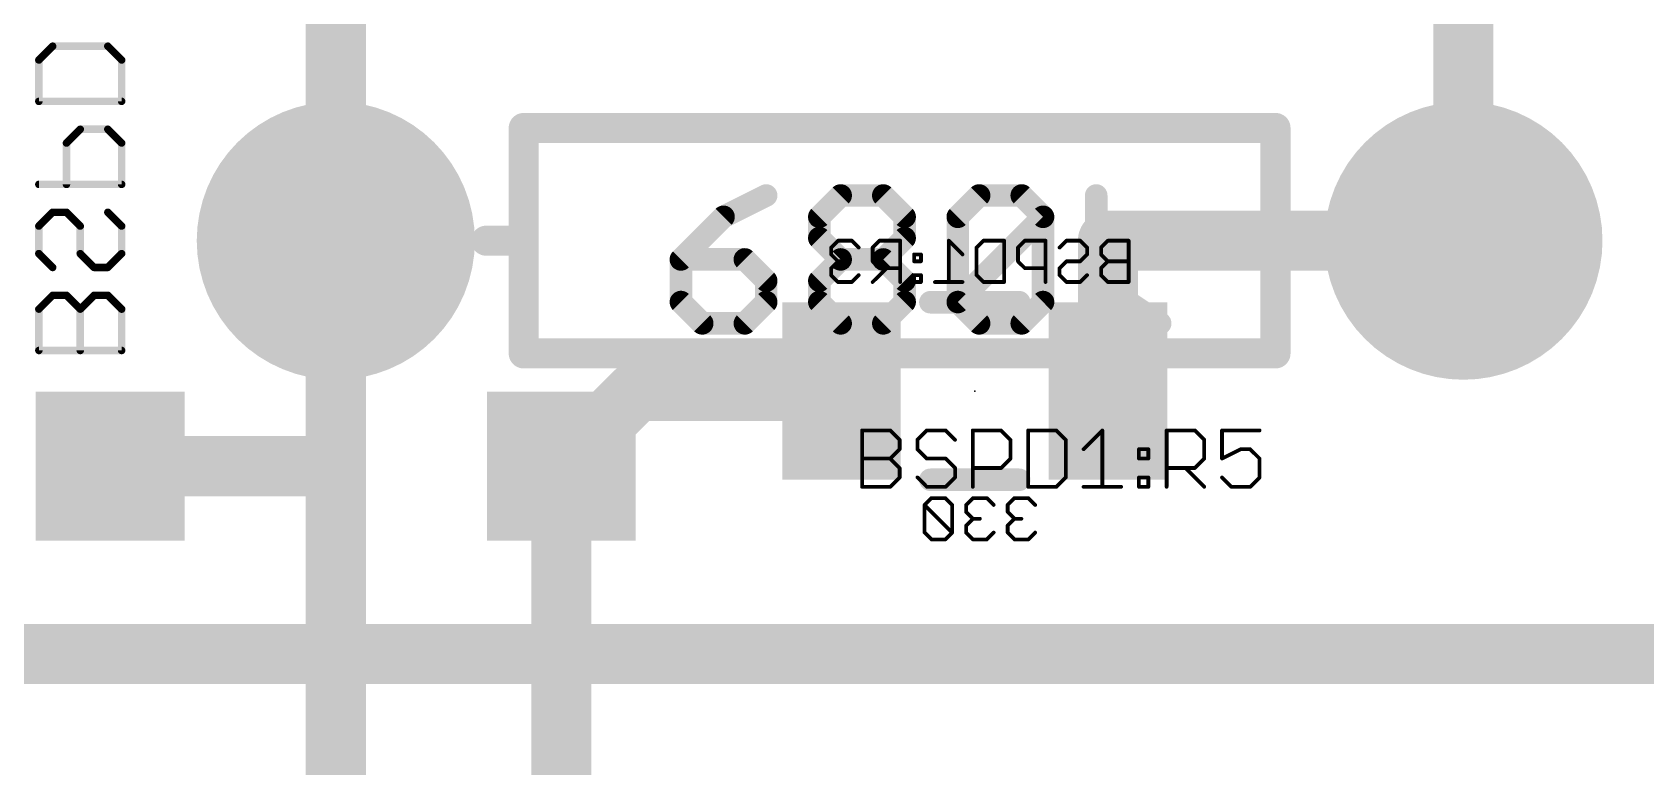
# Model space of a CAD drawing. Extents: x 0 to 107, y 0 to 139.
# Drawn here: x 80.75 to 91.66, y 56.39 to 61.35 of the extents above; entities that cross this region are included whole.
import ezdxf

# ---------------------------------------------------------------- set-up
doc = ezdxf.new("R2010")
doc.units = 0
for name, color, linetype in [('1', 14, 'CONTINUOUS'), ('16', 174, 'CONTINUOUS'), ('17', 94, 'CONTINUOUS'), ('18', 94, 'CONTINUOUS'), ('21', 250, 'CONTINUOUS'), ('22', 250, 'CONTINUOUS'), ('23', 178, 'CONTINUOUS'), ('24', 178, 'CONTINUOUS'), ('25', 250, 'CONTINUOUS'), ('26', 250, 'CONTINUOUS'), ('28', 250, 'CONTINUOUS')]:
    doc.layers.add(name, color=color, linetype=linetype)

# ---------------------------------------------------------------- blocks, each defined once
blk = doc.blocks.new('RECT')
blk.add_solid([(-0.5, -0.5), (0.5, -0.5), (-0.5, 0.5), (0.5, 0.5)])
blk = doc.blocks.new('ROUNDP')
at = {"const_width": 0.5}
blk.add_lwpolyline([(0, -0.25, 1), (0, 0.25, 1), (0, -0.25)], format="xyb", dxfattribs=at)
blk = doc.blocks.new('SQUAREV')
blk.add_solid([(-0.5, -0.5), (0.5, -0.5), (-0.5, 0.5), (0.5, 0.5)])

msp = doc.modelspace()

# ---------------------------------------------------------------- linework, layer by layer
at = {"layer": '1', "const_width": 0.4064}
for points in [[(82.804, 58.42), (81.28, 58.42)], [(82.804, 52.832), (82.804, 58.42)], [(84.328, 51.308), (84.328, 58.42)]]:
    msp.add_lwpolyline(points, dxfattribs=at)
at = {"layer": '1', "const_width": 0.2032}
for points in [[(81.28, 58.5216, 1), (81.28, 58.3184)], [(82.9056, 58.42, 1), (82.7024, 58.42)], [(82.804, 58.3184, 1), (82.804, 58.5216)], [(84.4296, 58.42, 1), (84.2264, 58.42)]]:
    msp.add_lwpolyline(points, format="xyb", dxfattribs=at)
at = {"layer": '16', "const_width": 0.4064}
for points in [[(90.424, 65.278), (90.424, 59.944)], [(82.804, 59.944), (82.804, 61.722)], [(82.804, 58.42), (82.804, 59.944)], [(90.424, 59.944), (88.022, 59.944)], [(88.022, 59.944), (88.022, 58.928)], [(84.328, 58.42), (84.836, 58.928)], [(84.836, 58.928), (86.222, 58.928)], [(81.28, 58.42), (82.804, 58.42)], [(92.202, 57.15), (78.867, 57.15)]]:
    msp.add_lwpolyline(points, dxfattribs=at)
at = {"layer": '16', "const_width": 0.2032}
for points in [[(82.9056, 59.944, 1), (82.7024, 59.944)], [(88.022, 60.0456, 1), (88.022, 59.8424)], [(88.1236, 59.944, 1), (87.9204, 59.944)], [(90.424, 59.8424, 1), (90.424, 60.0456)], [(82.7024, 59.944, 1), (82.9056, 59.944)], [(90.3224, 59.944, 1), (90.5256, 59.944)], [(84.836, 59.0296, 1), (84.836, 58.8264)], [(84.9078, 58.8562, 1), (84.7642, 58.9998)], [(86.222, 58.8264, 1), (86.222, 59.0296)], [(87.9204, 58.928, 1), (88.1236, 58.928)], [(81.28, 58.5216, 1), (81.28, 58.3184)], [(82.804, 58.3184, 1), (82.804, 58.5216)], [(84.2562, 58.4918, 1), (84.3998, 58.3482)], [(82.7024, 58.42, 1), (82.9056, 58.42)]]:
    msp.add_lwpolyline(points, format="xyb", dxfattribs=at)
at = {"layer": '21'}
for points, const_width in [([(84.074, 59.944), (84.074, 60.706)], 0.2032), ([(84.074, 60.706), (89.154, 60.706)], 0.2032), ([(89.154, 60.706), (89.154, 59.944)], 0.2032), ([(85.7123, 60.2495), (85.4242, 60.1055)], 0.1524), ([(86.0716, 60.1055), (86.2156, 60.2495)], 0.1524), ([(86.2156, 60.2495), (86.5037, 60.2495)], 0.1524), ([(86.5037, 60.2495), (86.6478, 60.1055)], 0.1524), ([(87.0071, 60.1055), (87.1511, 60.2495)], 0.1524), ([(87.1511, 60.2495), (87.4393, 60.2495)], 0.1524), ([(87.4393, 60.2495), (87.5833, 60.1055)], 0.1524), ([(87.9426, 59.3852), (87.9426, 60.2495)], 0.1524), ([(85.4242, 60.1055), (85.136, 59.8174)], 0.1524), ([(86.0716, 59.9614), (86.0716, 60.1055)], 0.1524), ([(86.6478, 60.1055), (86.6478, 59.9614)], 0.1524), ([(87.0071, 59.5293), (87.0071, 60.1055)], 0.1524), ([(87.0071, 59.5293), (87.5833, 60.1055)], 0.1524), ([(87.5833, 60.1055), (87.5833, 59.5293)], 0.1524), ([(84.074, 59.944), (83.82, 59.944)], 0.2032), ([(84.074, 59.182), (84.074, 59.944)], 0.2032), ([(86.2156, 59.8174), (86.0716, 59.9614)], 0.1524), ([(86.6478, 59.9614), (86.5037, 59.8174)], 0.1524), ([(87.9426, 59.6733), (88.3748, 59.9614)], 0.1524), ([(89.154, 59.944), (89.154, 59.182)], 0.2032), ([(89.154, 59.944), (89.408, 59.944)], 0.2032), ([(85.136, 59.8174), (85.136, 59.5293)], 0.1524), ([(85.5682, 59.8174), (85.136, 59.8174)], 0.1524), ([(85.7123, 59.6733), (85.5682, 59.8174)], 0.1524), ([(86.0716, 59.6733), (86.2156, 59.8174)], 0.1524), ([(86.2156, 59.8174), (86.5037, 59.8174)], 0.1524), ([(86.5037, 59.8174), (86.6478, 59.6733)], 0.1524), ([(85.7123, 59.5293), (85.7123, 59.6733)], 0.1524), ([(86.0716, 59.5293), (86.0716, 59.6733)], 0.1524), ([(86.6478, 59.6733), (86.6478, 59.5293)], 0.1524), ([(88.3748, 59.3852), (87.9426, 59.6733)], 0.1524), ([(85.136, 59.5293), (85.2801, 59.3852)], 0.1524), ([(85.5682, 59.3852), (85.7123, 59.5293)], 0.1524), ([(86.2156, 59.3852), (86.0716, 59.5293)], 0.1524), ([(86.6478, 59.5293), (86.5037, 59.3852)], 0.1524), ([(87.1511, 59.3852), (87.0071, 59.5293)], 0.1524), ([(87.5833, 59.5293), (87.4393, 59.3852)], 0.1524), ([(85.2801, 59.3852), (85.5682, 59.3852)], 0.1524), ([(86.5037, 59.3852), (86.2156, 59.3852)], 0.1524), ([(87.4393, 59.3852), (87.1511, 59.3852)], 0.1524), ([(89.154, 59.182), (84.074, 59.182)], 0.2032)]:
    msp.add_lwpolyline(points, dxfattribs=dict(at, const_width=const_width))
for points, const_width in [([(84.1248, 60.706, 1), (84.0232, 60.706)], 0.1016), ([(84.074, 60.7568, 1), (84.074, 60.6552)], 0.1016), ([(89.2048, 60.706, 1), (89.1032, 60.706)], 0.1016), ([(89.154, 60.6552, 1), (89.154, 60.7568)], 0.1016), ([(85.7293, 60.2155, 1), (85.6952, 60.2836)], 0.0762), ([(86.2156, 60.2876, 1), (86.2156, 60.2114)], 0.0762), ([(86.2426, 60.2226, 1), (86.1887, 60.2765)], 0.0762), ([(86.5307, 60.2765, 1), (86.4768, 60.2226)], 0.0762), ([(86.5037, 60.2114, 1), (86.5037, 60.2876)], 0.0762), ([(87.1511, 60.2876, 1), (87.1511, 60.2114)], 0.0762), ([(87.1781, 60.2226, 1), (87.1242, 60.2765)], 0.0762), ([(87.4662, 60.2765, 1), (87.4123, 60.2226)], 0.0762), ([(87.4393, 60.2114, 1), (87.4393, 60.2876)], 0.0762), ([(87.9807, 60.2495, 1), (87.9045, 60.2495)], 0.0762), ([(85.4071, 60.1396, 1), (85.4412, 60.0714)], 0.0762), ([(85.4511, 60.0785, 1), (85.3972, 60.1324)], 0.0762), ([(86.0446, 60.1324, 1), (86.0985, 60.0785)], 0.0762), ([(86.1097, 60.1055, 1), (86.0335, 60.1055)], 0.0762), ([(86.6859, 60.1055, 1), (86.6097, 60.1055)], 0.0762), ([(86.6208, 60.0785, 1), (86.6747, 60.1324)], 0.0762), ([(86.9801, 60.1324, 1), (87.034, 60.0785)], 0.0762), ([(87.0452, 60.1055, 1), (86.969, 60.1055)], 0.0762), ([(87.6214, 60.1055, 1), (87.5452, 60.1055)], 0.0762), ([(87.6102, 60.0785, 1), (87.5564, 60.1324)], 0.0762), ([(87.5564, 60.0785, 1), (87.6102, 60.1324)], 0.0762), ([(83.82, 59.9948, 1), (83.82, 59.8932)], 0.1016), ([(84.1248, 59.944, 1), (84.0232, 59.944)], 0.1016), ([(84.0232, 59.944, 1), (84.1248, 59.944)], 0.1016), ([(84.074, 59.8932, 1), (84.074, 59.9948)], 0.1016), ([(86.0985, 59.9884, 1), (86.0446, 59.9345)], 0.0762), ([(86.0335, 59.9614, 1), (86.1097, 59.9614)], 0.0762), ([(86.6097, 59.9614, 1), (86.6859, 59.9614)], 0.0762), ([(86.6747, 59.9345, 1), (86.6208, 59.9884)], 0.0762), ([(88.3959, 59.9297, 1), (88.3536, 59.9931)], 0.0762), ([(89.2048, 59.944, 1), (89.1032, 59.944)], 0.1016), ([(89.154, 59.9948, 1), (89.154, 59.8932)], 0.1016), ([(89.1032, 59.944, 1), (89.2048, 59.944)], 0.1016), ([(89.408, 59.8932, 1), (89.408, 59.9948)], 0.1016), ([(85.1741, 59.8174, 1), (85.0979, 59.8174)], 0.0762), ([(85.136, 59.8555, 1), (85.136, 59.7793)], 0.0762), ([(85.1091, 59.8443, 1), (85.163, 59.7904)], 0.0762), ([(85.5952, 59.8443, 1), (85.5413, 59.7904)], 0.0762), ([(85.5682, 59.7793, 1), (85.5682, 59.8555)], 0.0762), ([(86.2156, 59.8555, 1), (86.2156, 59.7793)], 0.0762), ([(86.2426, 59.7904, 1), (86.1887, 59.8443)], 0.0762), ([(86.1887, 59.7904, 1), (86.2426, 59.8443)], 0.0762), ([(86.5307, 59.8443, 1), (86.4768, 59.7904)], 0.0762), ([(86.4768, 59.8443, 1), (86.5307, 59.7904)], 0.0762), ([(86.5037, 59.7793, 1), (86.5037, 59.8555)], 0.0762), ([(85.7504, 59.6733, 1), (85.6742, 59.6733)], 0.0762), ([(86.1097, 59.6733, 1), (86.0335, 59.6733)], 0.0762), ([(86.6859, 59.6733, 1), (86.6097, 59.6733)], 0.0762), ([(87.9637, 59.705, 1), (87.9215, 59.6416)], 0.0762), ([(85.6853, 59.6464, 1), (85.7392, 59.7003)], 0.0762), ([(86.0446, 59.7003, 1), (86.0985, 59.6464)], 0.0762), ([(86.6208, 59.6464, 1), (86.6747, 59.7003)], 0.0762), ([(87.9215, 59.705, 1), (87.9637, 59.6416)], 0.0762), ([(85.163, 59.5562, 1), (85.1091, 59.5023)], 0.0762), ([(85.0979, 59.5293, 1), (85.1741, 59.5293)], 0.0762), ([(85.6742, 59.5293, 1), (85.7504, 59.5293)], 0.0762), ([(85.7392, 59.5023, 1), (85.6853, 59.5562)], 0.0762), ([(86.0985, 59.5562, 1), (86.0446, 59.5023)], 0.0762), ([(86.0335, 59.5293, 1), (86.1097, 59.5293)], 0.0762), ([(86.6097, 59.5293, 1), (86.6859, 59.5293)], 0.0762), ([(86.6747, 59.5023, 1), (86.6208, 59.5562)], 0.0762), ([(87.034, 59.5562, 1), (86.9801, 59.5023)], 0.0762), ([(86.9801, 59.5562, 1), (87.034, 59.5023)], 0.0762), ([(86.969, 59.5293, 1), (87.0452, 59.5293)], 0.0762), ([(87.5452, 59.5293, 1), (87.6214, 59.5293)], 0.0762), ([(87.6102, 59.5023, 1), (87.5564, 59.5562)], 0.0762), ([(85.2801, 59.4233, 1), (85.2801, 59.3471)], 0.0762), ([(85.2532, 59.3583, 1), (85.307, 59.4121)], 0.0762), ([(85.5413, 59.4121, 1), (85.5952, 59.3583)], 0.0762), ([(85.5682, 59.3471, 1), (85.5682, 59.4233)], 0.0762), ([(86.2156, 59.4233, 1), (86.2156, 59.3471)], 0.0762), ([(86.1887, 59.3583, 1), (86.2426, 59.4121)], 0.0762), ([(86.4768, 59.4121, 1), (86.5307, 59.3583)], 0.0762), ([(86.5037, 59.3471, 1), (86.5037, 59.4233)], 0.0762), ([(87.1511, 59.4233, 1), (87.1511, 59.3471)], 0.0762), ([(87.1242, 59.3583, 1), (87.1781, 59.4121)], 0.0762), ([(87.4123, 59.4121, 1), (87.4662, 59.3583)], 0.0762), ([(87.4393, 59.3471, 1), (87.4393, 59.4233)], 0.0762), ([(87.9045, 59.3852, 1), (87.9807, 59.3852)], 0.0762), ([(88.3536, 59.3535, 1), (88.3959, 59.4169)], 0.0762), ([(84.074, 59.2328, 1), (84.074, 59.1312)], 0.1016), ([(84.0232, 59.182, 1), (84.1248, 59.182)], 0.1016), ([(89.1032, 59.182, 1), (89.2048, 59.182)], 0.1016), ([(89.154, 59.1312, 1), (89.154, 59.2328)], 0.1016)]:
    msp.add_lwpolyline(points, format="xyb", dxfattribs=dict(at, const_width=const_width))
at = {"layer": '22', "const_width": 0.1524}
for points in [[(87.422, 59.528), (86.822, 59.528)], [(87.422, 58.328), (86.822, 58.328)]]:
    msp.add_lwpolyline(points, dxfattribs=at)
at = {"layer": '22', "const_width": 0.0762}
for points in [[(86.822, 59.5661, 1), (86.822, 59.4899)], [(87.422, 59.4899, 1), (87.422, 59.5661)], [(86.822, 58.3661, 1), (86.822, 58.2899)], [(87.422, 58.2899, 1), (87.422, 58.3661)]]:
    msp.add_lwpolyline(points, format="xyb", dxfattribs=at)
at = {"layer": '23'}
msp.add_point((86.614, 59.944), dxfattribs=at)
at = {"layer": '24'}
msp.add_point((87.122, 58.928), dxfattribs=at)
at = {"layer": '25', "const_width": 0.0254}
for points in [[(86.3601, 58.2803), (86.3601, 58.6616)], [(86.3601, 58.6616), (86.5508, 58.6616)], [(86.5508, 58.6616), (86.6144, 58.5981)], [(86.7979, 58.6616), (86.7344, 58.5981)], [(86.925, 58.6616), (86.7979, 58.6616)], [(86.9886, 58.5981), (86.925, 58.6616)], [(87.1086, 58.2803), (87.1086, 58.6616)], [(87.1086, 58.6616), (87.2992, 58.6616)], [(87.2992, 58.6616), (87.3628, 58.5981)], [(87.4828, 58.6616), (87.4828, 58.2803)], [(87.6734, 58.6616), (87.4828, 58.6616)], [(87.737, 58.5981), (87.6734, 58.6616)], [(87.857, 58.5345), (87.9841, 58.6616)], [(87.9841, 58.6616), (87.9841, 58.2803)], [(88.4183, 58.2803), (88.4183, 58.6616)], [(88.4183, 58.6616), (88.6089, 58.6616)], [(88.6089, 58.6616), (88.6725, 58.5981)], [(89.0467, 58.6616), (88.7925, 58.6616)], [(88.7925, 58.6616), (88.7925, 58.471)], [(86.6144, 58.5981), (86.6144, 58.5345)], [(86.7344, 58.5981), (86.7344, 58.5345)], [(87.3628, 58.5981), (87.3628, 58.471)], [(87.737, 58.3439), (87.737, 58.5981)], [(88.6725, 58.5981), (88.6725, 58.471)], [(86.3601, 58.471), (86.5508, 58.471)], [(86.6144, 58.5345), (86.5508, 58.471)], [(86.5508, 58.471), (86.6144, 58.4074)], [(86.7344, 58.5345), (86.7979, 58.471)], [(86.7979, 58.471), (86.925, 58.471)], [(86.925, 58.471), (86.9886, 58.4074)], [(87.3628, 58.471), (87.2992, 58.4074)], [(88.2312, 58.5345), (88.2947, 58.5345)], [(88.2312, 58.471), (88.2312, 58.5345)], [(88.2947, 58.471), (88.2312, 58.471)], [(88.2947, 58.5345), (88.2947, 58.471)], [(88.6725, 58.471), (88.6089, 58.4074)], [(88.7925, 58.471), (88.9196, 58.5345)], [(88.9196, 58.5345), (88.9831, 58.5345)], [(88.9831, 58.5345), (89.0467, 58.471)], [(89.0467, 58.471), (89.0467, 58.3439)], [(86.6144, 58.3439), (86.5508, 58.2803)], [(86.6144, 58.4074), (86.6144, 58.3439)], [(86.7979, 58.2803), (86.7344, 58.3439)], [(86.9886, 58.3439), (86.925, 58.2803)], [(86.9886, 58.4074), (86.9886, 58.3439)], [(87.2992, 58.4074), (87.1086, 58.4074)], [(87.6734, 58.2803), (87.737, 58.3439)], [(88.2312, 58.3439), (88.2947, 58.3439)], [(88.2312, 58.2803), (88.2312, 58.3439)], [(88.2947, 58.3439), (88.2947, 58.2803)], [(88.6089, 58.4074), (88.4183, 58.4074)], [(88.5454, 58.4074), (88.6725, 58.2803)], [(88.856, 58.2803), (88.7925, 58.3439)], [(89.0467, 58.3439), (88.9831, 58.2803)], [(86.5508, 58.2803), (86.3601, 58.2803)], [(86.925, 58.2803), (86.7979, 58.2803)], [(87.4828, 58.2803), (87.6734, 58.2803)], [(87.857, 58.2803), (88.1112, 58.2803)], [(88.2947, 58.2803), (88.2312, 58.2803)], [(88.9831, 58.2803), (88.856, 58.2803)]]:
    msp.add_lwpolyline(points, dxfattribs=at)
at = {"layer": '25', "const_width": 0.0127}
for points in [[(86.3601, 58.668, 1), (86.3601, 58.6553)], [(86.3665, 58.6616, 1), (86.3538, 58.6616)], [(86.5553, 58.6661, 1), (86.5463, 58.6571)], [(86.5508, 58.6553, 1), (86.5508, 58.668)], [(86.7979, 58.668, 1), (86.7979, 58.6553)], [(86.8024, 58.6571, 1), (86.7934, 58.6661)], [(86.9295, 58.6661, 1), (86.9205, 58.6571)], [(86.925, 58.6553, 1), (86.925, 58.668)], [(87.1149, 58.6616, 1), (87.1022, 58.6616)], [(87.1086, 58.668, 1), (87.1086, 58.6553)], [(87.3037, 58.6661, 1), (87.2947, 58.6571)], [(87.2992, 58.6553, 1), (87.2992, 58.668)], [(87.4891, 58.6616, 1), (87.4764, 58.6616)], [(87.4828, 58.668, 1), (87.4828, 58.6553)], [(87.6779, 58.6661, 1), (87.6689, 58.6571)], [(87.6734, 58.6553, 1), (87.6734, 58.668)], [(87.9904, 58.6616, 1), (87.9777, 58.6616)], [(87.9886, 58.6571, 1), (87.9796, 58.6661)], [(88.4246, 58.6616, 1), (88.4119, 58.6616)], [(88.4183, 58.668, 1), (88.4183, 58.6553)], [(88.6134, 58.6661, 1), (88.6045, 58.6571)], [(88.6089, 58.6553, 1), (88.6089, 58.668)], [(88.7925, 58.668, 1), (88.7925, 58.6553)], [(88.7988, 58.6616, 1), (88.7861, 58.6616)], [(89.0467, 58.6553, 1), (89.0467, 58.668)], [(86.6207, 58.5981, 1), (86.608, 58.5981)], [(86.6099, 58.5936, 1), (86.6188, 58.6026)], [(86.7407, 58.5981, 1), (86.728, 58.5981)], [(86.7299, 58.6026, 1), (86.7388, 58.5936)], [(86.9841, 58.5936, 1), (86.9931, 58.6026)], [(87.3691, 58.5981, 1), (87.3564, 58.5981)], [(87.3583, 58.5936, 1), (87.3673, 58.6026)], [(87.7433, 58.5981, 1), (87.7306, 58.5981)], [(87.7325, 58.5936, 1), (87.7415, 58.6026)], [(88.6788, 58.5981, 1), (88.6661, 58.5981)], [(88.668, 58.5936, 1), (88.677, 58.6026)], [(86.3601, 58.4773, 1), (86.3601, 58.4646)], [(86.5553, 58.4755, 1), (86.5463, 58.4665)], [(86.5463, 58.4755, 1), (86.5553, 58.4665)], [(86.5508, 58.4646, 1), (86.5508, 58.4773)], [(86.608, 58.5345, 1), (86.6207, 58.5345)], [(86.6188, 58.53, 1), (86.6099, 58.539)], [(86.7388, 58.539, 1), (86.7299, 58.53)], [(86.728, 58.5345, 1), (86.7407, 58.5345)], [(86.7979, 58.4773, 1), (86.7979, 58.4646)], [(86.7934, 58.4665, 1), (86.8024, 58.4755)], [(86.9295, 58.4755, 1), (86.9205, 58.4665)], [(86.925, 58.4646, 1), (86.925, 58.4773)], [(87.3564, 58.471, 1), (87.3691, 58.471)], [(87.3673, 58.4665, 1), (87.3583, 58.4755)], [(87.8525, 58.539, 1), (87.8615, 58.53)], [(88.2312, 58.5409, 1), (88.2312, 58.5282)], [(88.2375, 58.5345, 1), (88.2248, 58.5345)], [(88.2312, 58.4773, 1), (88.2312, 58.4646)], [(88.2248, 58.471, 1), (88.2375, 58.471)], [(88.3011, 58.5345, 1), (88.2884, 58.5345)], [(88.2884, 58.471, 1), (88.3011, 58.471)], [(88.2947, 58.5282, 1), (88.2947, 58.5409)], [(88.2947, 58.4646, 1), (88.2947, 58.4773)], [(88.6661, 58.471, 1), (88.6788, 58.471)], [(88.677, 58.4665, 1), (88.668, 58.4755)], [(88.7896, 58.4766, 1), (88.7953, 58.4653)], [(88.7861, 58.471, 1), (88.7988, 58.471)], [(88.9196, 58.5409, 1), (88.9196, 58.5282)], [(88.9224, 58.5288, 1), (88.9168, 58.5402)], [(88.9876, 58.539, 1), (88.9787, 58.53)], [(88.9831, 58.5282, 1), (88.9831, 58.5409)], [(89.053, 58.471, 1), (89.0404, 58.471)], [(89.0422, 58.4665, 1), (89.0512, 58.4755)], [(86.6207, 58.4074, 1), (86.608, 58.4074)], [(86.608, 58.3439, 1), (86.6207, 58.3439)], [(86.6099, 58.4029, 1), (86.6188, 58.4119)], [(86.6188, 58.3394, 1), (86.6099, 58.3483)], [(86.7388, 58.3483, 1), (86.7299, 58.3394)], [(86.9949, 58.4074, 1), (86.9822, 58.4074)], [(86.9822, 58.3439, 1), (86.9949, 58.3439)], [(86.9841, 58.4029, 1), (86.9931, 58.4119)], [(86.9931, 58.3394, 1), (86.9841, 58.3483)], [(87.1086, 58.4138, 1), (87.1086, 58.4011)], [(87.2947, 58.4119, 1), (87.3037, 58.4029)], [(87.2992, 58.4011, 1), (87.2992, 58.4138)], [(87.7306, 58.3439, 1), (87.7433, 58.3439)], [(87.7415, 58.3394, 1), (87.7325, 58.3483)], [(88.2375, 58.3439, 1), (88.2248, 58.3439)], [(88.2312, 58.3502, 1), (88.2312, 58.3375)], [(88.3011, 58.3439, 1), (88.2884, 58.3439)], [(88.2947, 58.3375, 1), (88.2947, 58.3502)], [(88.4183, 58.4138, 1), (88.4183, 58.4011)], [(88.5499, 58.4119, 1), (88.5409, 58.4029)], [(88.6045, 58.4119, 1), (88.6134, 58.4029)], [(88.6089, 58.4011, 1), (88.6089, 58.4138)], [(88.797, 58.3483, 1), (88.788, 58.3394)], [(89.0404, 58.3439, 1), (89.053, 58.3439)], [(89.0512, 58.3394, 1), (89.0422, 58.3483)], [(86.3601, 58.2867, 1), (86.3601, 58.274)], [(86.3538, 58.2803, 1), (86.3665, 58.2803)], [(86.5463, 58.2848, 1), (86.5553, 58.2758)], [(86.5508, 58.274, 1), (86.5508, 58.2867)], [(86.7979, 58.2867, 1), (86.7979, 58.274)], [(86.7934, 58.2758, 1), (86.8024, 58.2848)], [(86.9205, 58.2848, 1), (86.9295, 58.2758)], [(86.925, 58.274, 1), (86.925, 58.2867)], [(87.1022, 58.2803, 1), (87.1149, 58.2803)], [(87.4828, 58.2867, 1), (87.4828, 58.274)], [(87.4764, 58.2803, 1), (87.4891, 58.2803)], [(87.6689, 58.2848, 1), (87.6779, 58.2758)], [(87.6734, 58.274, 1), (87.6734, 58.2867)], [(87.857, 58.2867, 1), (87.857, 58.274)], [(87.9777, 58.2803, 1), (87.9904, 58.2803)], [(88.1112, 58.274, 1), (88.1112, 58.2867)], [(88.2312, 58.2867, 1), (88.2312, 58.274)], [(88.2248, 58.2803, 1), (88.2375, 58.2803)], [(88.2884, 58.2803, 1), (88.3011, 58.2803)], [(88.2947, 58.274, 1), (88.2947, 58.2867)], [(88.4119, 58.2803, 1), (88.4246, 58.2803)], [(88.668, 58.2758, 1), (88.677, 58.2848)], [(88.856, 58.2867, 1), (88.856, 58.274)], [(88.8515, 58.2758, 1), (88.8605, 58.2848)], [(88.9787, 58.2848, 1), (88.9876, 58.2758)], [(88.9831, 58.274, 1), (88.9831, 58.2867)]]:
    msp.add_lwpolyline(points, format="xyb", dxfattribs=at)
at = {"layer": '26'}
for points, const_width in [([(80.7974, 61.1655), (80.8906, 61.2587)], 0.0508), ([(80.8906, 61.2587), (81.2635, 61.2587)], 0.0508), ([(81.2635, 61.2587), (81.3567, 61.1655)], 0.0508), ([(80.7974, 60.8858), (80.7974, 61.1655)], 0.0508), ([(81.3567, 61.1655), (81.3567, 60.8858)], 0.0508), ([(81.3567, 60.8858), (80.7974, 60.8858)], 0.0508), ([(81.077, 60.6974), (80.9838, 60.6041)], 0.0508), ([(80.9838, 60.6041), (80.9838, 60.3245)], 0.0508), ([(81.2635, 60.6974), (81.077, 60.6974)], 0.0508), ([(81.3567, 60.6041), (81.2635, 60.6974)], 0.0508), ([(81.3567, 60.3245), (81.3567, 60.6041)], 0.0508), ([(80.7974, 60.3245), (81.3567, 60.3245)], 0.0508), ([(80.8906, 60.1361), (80.7974, 60.0428)], 0.0508), ([(80.9838, 60.1361), (80.8906, 60.1361)], 0.0508), ([(81.077, 60.0428), (80.9838, 60.1361)], 0.0508), ([(81.2635, 60.1361), (81.3567, 60.0428)], 0.0508), ([(80.7974, 60.0428), (80.7974, 59.8564)], 0.0508), ([(81.077, 59.8564), (81.077, 60.0428)], 0.0508), ([(81.3567, 60.0428), (81.3567, 59.8564)], 0.0508), ([(80.7974, 59.8564), (80.8906, 59.7632)], 0.0508), ([(81.1703, 59.7632), (81.077, 59.8564)], 0.0508), ([(81.3567, 59.8564), (81.2635, 59.7632)], 0.0508), ([(86.1977, 59.9442), (86.1511, 59.8976)], 0.0254), ([(86.1511, 59.8976), (86.1511, 59.851)], 0.0254), ([(86.1511, 59.851), (86.1977, 59.8044)], 0.0254), ([(86.2909, 59.9442), (86.1977, 59.9442)], 0.0254), ([(86.3375, 59.8976), (86.2909, 59.9442)], 0.0254), ([(86.4784, 59.9442), (86.4317, 59.8976)], 0.0254), ([(86.4317, 59.8976), (86.4317, 59.8044)], 0.0254), ([(86.6182, 59.9442), (86.4784, 59.9442)], 0.0254), ([(86.6182, 59.6646), (86.6182, 59.9442)], 0.0254), ([(86.7585, 59.851), (86.7119, 59.851)], 0.0254), ([(86.7119, 59.851), (86.7119, 59.8044)], 0.0254), ([(86.7585, 59.8044), (86.7585, 59.851)], 0.0254), ([(87.0391, 59.851), (86.9459, 59.9442)], 0.0254), ([(86.9459, 59.9442), (86.9459, 59.6646)], 0.0254), ([(87.1334, 59.8976), (87.18, 59.9442)], 0.0254), ([(87.1334, 59.7112), (87.1334, 59.8976)], 0.0254), ([(87.18, 59.9442), (87.3198, 59.9442)], 0.0254), ([(87.3198, 59.9442), (87.3198, 59.6646)], 0.0254), ([(87.4606, 59.9442), (87.414, 59.8976)], 0.0254), ([(87.414, 59.8976), (87.414, 59.8044)], 0.0254), ([(87.6005, 59.9442), (87.4606, 59.9442)], 0.0254), ([(87.6005, 59.6646), (87.6005, 59.9442)], 0.0254), ([(87.6947, 59.8976), (87.7413, 59.9442)], 0.0254), ([(87.7413, 59.9442), (87.8345, 59.9442)], 0.0254), ([(87.8345, 59.9442), (87.8811, 59.8976)], 0.0254), ([(87.8811, 59.851), (87.8345, 59.8044)], 0.0254), ([(87.8811, 59.8976), (87.8811, 59.851)], 0.0254), ([(88.0219, 59.9442), (87.9753, 59.8976)], 0.0254), ([(87.9753, 59.8976), (87.9753, 59.851)], 0.0254), ([(87.9753, 59.851), (88.0219, 59.8044)], 0.0254), ([(88.1618, 59.9442), (88.0219, 59.9442)], 0.0254), ([(88.1618, 59.6646), (88.1618, 59.9442)], 0.0254), ([(81.2635, 59.7632), (81.1703, 59.7632)], 0.0508), ([(86.1977, 59.8044), (86.1511, 59.7578)], 0.0254), ([(86.1511, 59.7578), (86.1511, 59.7112)], 0.0254), ([(86.1977, 59.8044), (86.2443, 59.8044)], 0.0254), ([(86.4317, 59.8044), (86.4784, 59.7578)], 0.0254), ([(86.525, 59.7578), (86.4317, 59.6646)], 0.0254), ([(86.4784, 59.7578), (86.6182, 59.7578)], 0.0254), ([(86.7119, 59.8044), (86.7585, 59.8044)], 0.0254), ([(87.414, 59.8044), (87.4606, 59.7578)], 0.0254), ([(87.4606, 59.7578), (87.6005, 59.7578)], 0.0254), ([(87.7413, 59.8044), (87.6947, 59.7578)], 0.0254), ([(87.6947, 59.7578), (87.6947, 59.7112)], 0.0254), ([(87.8345, 59.8044), (87.7413, 59.8044)], 0.0254), ([(88.0219, 59.8044), (87.9753, 59.7578)], 0.0254), ([(87.9753, 59.7578), (87.9753, 59.7112)], 0.0254), ([(88.1618, 59.8044), (88.0219, 59.8044)], 0.0254), ([(86.1511, 59.7112), (86.1977, 59.6646)], 0.0254), ([(86.1977, 59.6646), (86.2909, 59.6646)], 0.0254), ([(86.2909, 59.6646), (86.3375, 59.7112)], 0.0254), ([(86.7585, 59.7112), (86.7119, 59.7112)], 0.0254), ([(86.7119, 59.7112), (86.7119, 59.6646)], 0.0254), ([(86.7119, 59.6646), (86.7585, 59.6646)], 0.0254), ([(86.7585, 59.6646), (86.7585, 59.7112)], 0.0254), ([(87.0391, 59.6646), (86.8527, 59.6646)], 0.0254), ([(87.18, 59.6646), (87.1334, 59.7112)], 0.0254), ([(87.3198, 59.6646), (87.18, 59.6646)], 0.0254), ([(87.6947, 59.7112), (87.7413, 59.6646)], 0.0254), ([(87.7413, 59.6646), (87.8345, 59.6646)], 0.0254), ([(87.8345, 59.6646), (87.8811, 59.7112)], 0.0254), ([(87.9753, 59.7112), (88.0219, 59.6646)], 0.0254), ([(88.0219, 59.6646), (88.1618, 59.6646)], 0.0254), ([(80.8906, 59.5747), (80.7974, 59.4815)], 0.0508), ([(80.9838, 59.5747), (80.8906, 59.5747)], 0.0508), ([(81.077, 59.4815), (80.9838, 59.5747)], 0.0508), ([(81.1703, 59.5747), (81.077, 59.4815)], 0.0508), ([(81.2635, 59.5747), (81.1703, 59.5747)], 0.0508), ([(81.3567, 59.4815), (81.2635, 59.5747)], 0.0508), ([(80.7974, 59.4815), (80.7974, 59.2019)], 0.0508), ([(81.077, 59.2019), (81.077, 59.4815)], 0.0508), ([(81.3567, 59.2019), (81.3567, 59.4815)], 0.0508), ([(80.7974, 59.2019), (81.3567, 59.2019)], 0.0508)]:
    msp.add_lwpolyline(points, dxfattribs=dict(at, const_width=const_width))
for points, const_width in [([(80.8906, 61.2714, 1), (80.8906, 61.246)], 0.0254), ([(80.8996, 61.2497, 1), (80.8816, 61.2676)], 0.0254), ([(81.2724, 61.2676, 1), (81.2545, 61.2497)], 0.0254), ([(81.2635, 61.246, 1), (81.2635, 61.2714)], 0.0254), ([(80.8101, 61.1655, 1), (80.7847, 61.1655)], 0.0254), ([(80.7884, 61.1744, 1), (80.8064, 61.1565)], 0.0254), ([(81.3694, 61.1655, 1), (81.344, 61.1655)], 0.0254), ([(81.3477, 61.1565, 1), (81.3657, 61.1744)], 0.0254), ([(80.7974, 60.8985, 1), (80.7974, 60.8731)], 0.0254), ([(80.7847, 60.8858, 1), (80.8101, 60.8858)], 0.0254), ([(81.344, 60.8858, 1), (81.3694, 60.8858)], 0.0254), ([(81.3567, 60.8731, 1), (81.3567, 60.8985)], 0.0254), ([(80.9965, 60.6041, 1), (80.9711, 60.6041)], 0.0254), ([(80.9748, 60.6131, 1), (80.9928, 60.5952)], 0.0254), ([(81.077, 60.7101, 1), (81.077, 60.6847)], 0.0254), ([(81.086, 60.6884, 1), (81.0681, 60.7063)], 0.0254), ([(81.2724, 60.7063, 1), (81.2545, 60.6884)], 0.0254), ([(81.2635, 60.6847, 1), (81.2635, 60.7101)], 0.0254), ([(81.3694, 60.6041, 1), (81.344, 60.6041)], 0.0254), ([(81.3477, 60.5952, 1), (81.3657, 60.6131)], 0.0254), ([(80.7974, 60.3372, 1), (80.7974, 60.3118)], 0.0254), ([(80.9711, 60.3245, 1), (80.9965, 60.3245)], 0.0254), ([(81.344, 60.3245, 1), (81.3694, 60.3245)], 0.0254), ([(81.3567, 60.3118, 1), (81.3567, 60.3372)], 0.0254), ([(80.8906, 60.1488, 1), (80.8906, 60.1234)], 0.0254), ([(80.8996, 60.1271, 1), (80.8816, 60.145)], 0.0254), ([(80.9928, 60.145, 1), (80.9748, 60.1271)], 0.0254), ([(80.9838, 60.1234, 1), (80.9838, 60.1488)], 0.0254), ([(81.2724, 60.145, 1), (81.2545, 60.1271)], 0.0254), ([(80.8101, 60.0428, 1), (80.7847, 60.0428)], 0.0254), ([(80.7884, 60.0518, 1), (80.8064, 60.0339)], 0.0254), ([(81.0897, 60.0428, 1), (81.0643, 60.0428)], 0.0254), ([(81.0681, 60.0339, 1), (81.086, 60.0518)], 0.0254), ([(81.3694, 60.0428, 1), (81.344, 60.0428)], 0.0254), ([(81.3477, 60.0339, 1), (81.3657, 60.0518)], 0.0254), ([(80.8064, 59.8654, 1), (80.7884, 59.8474)], 0.0254), ([(80.7847, 59.8564, 1), (80.8101, 59.8564)], 0.0254), ([(81.0643, 59.8564, 1), (81.0897, 59.8564)], 0.0254), ([(81.086, 59.8654, 1), (81.0681, 59.8474)], 0.0254), ([(81.344, 59.8564, 1), (81.3694, 59.8564)], 0.0254), ([(81.3657, 59.8474, 1), (81.3477, 59.8654)], 0.0254), ([(86.1574, 59.8976, 1), (86.1447, 59.8976)], 0.0127), ([(86.1466, 59.9021, 1), (86.1556, 59.8931)], 0.0127), ([(86.1556, 59.8555, 1), (86.1466, 59.8465)], 0.0127), ([(86.1977, 59.9506, 1), (86.1977, 59.9379)], 0.0127), ([(86.2022, 59.9397, 1), (86.1932, 59.9487)], 0.0127), ([(86.2954, 59.9487, 1), (86.2864, 59.9397)], 0.0127), ([(86.2909, 59.9379, 1), (86.2909, 59.9506)], 0.0127), ([(86.333, 59.8931, 1), (86.342, 59.9021)], 0.0127), ([(86.4381, 59.8976, 1), (86.4254, 59.8976)], 0.0127), ([(86.4273, 59.9021, 1), (86.4362, 59.8931)], 0.0127), ([(86.4784, 59.9506, 1), (86.4784, 59.9379)], 0.0127), ([(86.4828, 59.9397, 1), (86.4739, 59.9487)], 0.0127), ([(86.6245, 59.9442, 1), (86.6118, 59.9442)], 0.0127), ([(86.6182, 59.9379, 1), (86.6182, 59.9506)], 0.0127), ([(86.7119, 59.8574, 1), (86.7119, 59.8447)], 0.0127), ([(86.7182, 59.851, 1), (86.7055, 59.851)], 0.0127), ([(86.7648, 59.851, 1), (86.7521, 59.851)], 0.0127), ([(86.7585, 59.8447, 1), (86.7585, 59.8574)], 0.0127), ([(86.9504, 59.9487, 1), (86.9414, 59.9397)], 0.0127), ([(86.9523, 59.9442, 1), (86.9396, 59.9442)], 0.0127), ([(87.0347, 59.8465, 1), (87.0436, 59.8555)], 0.0127), ([(87.1397, 59.8976, 1), (87.127, 59.8976)], 0.0127), ([(87.1289, 59.9021, 1), (87.1379, 59.8931)], 0.0127), ([(87.18, 59.9506, 1), (87.18, 59.9379)], 0.0127), ([(87.1845, 59.9397, 1), (87.1755, 59.9487)], 0.0127), ([(87.3261, 59.9442, 1), (87.3135, 59.9442)], 0.0127), ([(87.3198, 59.9379, 1), (87.3198, 59.9506)], 0.0127), ([(87.4095, 59.9021, 1), (87.4185, 59.8931)], 0.0127), ([(87.4204, 59.8976, 1), (87.4077, 59.8976)], 0.0127), ([(87.4606, 59.9506, 1), (87.4606, 59.9379)], 0.0127), ([(87.4651, 59.9397, 1), (87.4561, 59.9487)], 0.0127), ([(87.6068, 59.9442, 1), (87.5941, 59.9442)], 0.0127), ([(87.6005, 59.9379, 1), (87.6005, 59.9506)], 0.0127), ([(87.6902, 59.9021, 1), (87.6992, 59.8931)], 0.0127), ([(87.7413, 59.9506, 1), (87.7413, 59.9379)], 0.0127), ([(87.7458, 59.9397, 1), (87.7368, 59.9487)], 0.0127), ([(87.839, 59.9487, 1), (87.83, 59.9397)], 0.0127), ([(87.8345, 59.9379, 1), (87.8345, 59.9506)], 0.0127), ([(87.8875, 59.8976, 1), (87.8748, 59.8976)], 0.0127), ([(87.8766, 59.8931, 1), (87.8856, 59.9021)], 0.0127), ([(87.8856, 59.8465, 1), (87.8766, 59.8555)], 0.0127), ([(87.9817, 59.8976, 1), (87.969, 59.8976)], 0.0127), ([(87.9708, 59.9021, 1), (87.9798, 59.8931)], 0.0127), ([(87.9798, 59.8555, 1), (87.9708, 59.8465)], 0.0127), ([(88.0219, 59.9506, 1), (88.0219, 59.9379)], 0.0127), ([(88.0264, 59.9397, 1), (88.0175, 59.9487)], 0.0127), ([(88.1681, 59.9442, 1), (88.1554, 59.9442)], 0.0127), ([(88.1618, 59.9379, 1), (88.1618, 59.9506)], 0.0127), ([(80.8816, 59.7542, 1), (80.8996, 59.7722)], 0.0254), ([(81.1703, 59.7759, 1), (81.1703, 59.7505)], 0.0254), ([(81.1613, 59.7542, 1), (81.1792, 59.7722)], 0.0254), ([(81.2545, 59.7722, 1), (81.2724, 59.7542)], 0.0254), ([(81.2635, 59.7505, 1), (81.2635, 59.7759)], 0.0254), ([(86.1447, 59.851, 1), (86.1574, 59.851)], 0.0127), ([(86.1574, 59.7578, 1), (86.1447, 59.7578)], 0.0127), ([(86.1466, 59.7623, 1), (86.1556, 59.7533)], 0.0127), ([(86.1977, 59.8108, 1), (86.1977, 59.7981)], 0.0127), ([(86.2022, 59.7999, 1), (86.1932, 59.8089)], 0.0127), ([(86.1932, 59.7999, 1), (86.2022, 59.8089)], 0.0127), ([(86.2443, 59.7981, 1), (86.2443, 59.8108)], 0.0127), ([(86.4254, 59.8044, 1), (86.4381, 59.8044)], 0.0127), ([(86.4362, 59.8089, 1), (86.4273, 59.7999)], 0.0127), ([(86.4784, 59.7642, 1), (86.4784, 59.7515)], 0.0127), ([(86.4739, 59.7533, 1), (86.4828, 59.7623)], 0.0127), ([(86.5294, 59.7533, 1), (86.5205, 59.7623)], 0.0127), ([(86.6182, 59.7515, 1), (86.6182, 59.7642)], 0.0127), ([(86.7119, 59.8108, 1), (86.7119, 59.7981)], 0.0127), ([(86.7055, 59.8044, 1), (86.7182, 59.8044)], 0.0127), ([(86.7521, 59.8044, 1), (86.7648, 59.8044)], 0.0127), ([(86.7585, 59.7981, 1), (86.7585, 59.8108)], 0.0127), ([(87.4185, 59.8089, 1), (87.4095, 59.7999)], 0.0127), ([(87.4077, 59.8044, 1), (87.4204, 59.8044)], 0.0127), ([(87.4606, 59.7642, 1), (87.4606, 59.7515)], 0.0127), ([(87.4561, 59.7533, 1), (87.4651, 59.7623)], 0.0127), ([(87.6005, 59.7515, 1), (87.6005, 59.7642)], 0.0127), ([(87.701, 59.7578, 1), (87.6883, 59.7578)], 0.0127), ([(87.6902, 59.7623, 1), (87.6992, 59.7533)], 0.0127), ([(87.7413, 59.8108, 1), (87.7413, 59.7981)], 0.0127), ([(87.7458, 59.7999, 1), (87.7368, 59.8089)], 0.0127), ([(87.83, 59.8089, 1), (87.839, 59.7999)], 0.0127), ([(87.8345, 59.7981, 1), (87.8345, 59.8108)], 0.0127), ([(87.8748, 59.851, 1), (87.8875, 59.851)], 0.0127), ([(87.969, 59.851, 1), (87.9817, 59.851)], 0.0127), ([(87.9817, 59.7578, 1), (87.969, 59.7578)], 0.0127), ([(87.9708, 59.7623, 1), (87.9798, 59.7533)], 0.0127), ([(88.0219, 59.8108, 1), (88.0219, 59.7981)], 0.0127), ([(88.0264, 59.7999, 1), (88.0175, 59.8089)], 0.0127), ([(88.0175, 59.7999, 1), (88.0264, 59.8089)], 0.0127), ([(88.1618, 59.7981, 1), (88.1618, 59.8108)], 0.0127), ([(86.1556, 59.7157, 1), (86.1466, 59.7067)], 0.0127), ([(86.1447, 59.7112, 1), (86.1574, 59.7112)], 0.0127), ([(86.1977, 59.6709, 1), (86.1977, 59.6583)], 0.0127), ([(86.1932, 59.6601, 1), (86.2022, 59.6691)], 0.0127), ([(86.2864, 59.6691, 1), (86.2954, 59.6601)], 0.0127), ([(86.2909, 59.6583, 1), (86.2909, 59.6709)], 0.0127), ([(86.342, 59.7067, 1), (86.333, 59.7157)], 0.0127), ([(86.4273, 59.6691, 1), (86.4362, 59.6601)], 0.0127), ([(86.6118, 59.6646, 1), (86.6245, 59.6646)], 0.0127), ([(86.7119, 59.7176, 1), (86.7119, 59.7049)], 0.0127), ([(86.7182, 59.7112, 1), (86.7055, 59.7112)], 0.0127), ([(86.7055, 59.6646, 1), (86.7182, 59.6646)], 0.0127), ([(86.7119, 59.6709, 1), (86.7119, 59.6583)], 0.0127), ([(86.7648, 59.7112, 1), (86.7521, 59.7112)], 0.0127), ([(86.7521, 59.6646, 1), (86.7648, 59.6646)], 0.0127), ([(86.7585, 59.7049, 1), (86.7585, 59.7176)], 0.0127), ([(86.7585, 59.6583, 1), (86.7585, 59.6709)], 0.0127), ([(86.8527, 59.6709, 1), (86.8527, 59.6583)], 0.0127), ([(86.9396, 59.6646, 1), (86.9523, 59.6646)], 0.0127), ([(87.0391, 59.6583, 1), (87.0391, 59.6709)], 0.0127), ([(87.1379, 59.7157, 1), (87.1289, 59.7067)], 0.0127), ([(87.127, 59.7112, 1), (87.1397, 59.7112)], 0.0127), ([(87.18, 59.6709, 1), (87.18, 59.6583)], 0.0127), ([(87.1755, 59.6601, 1), (87.1845, 59.6691)], 0.0127), ([(87.3135, 59.6646, 1), (87.3261, 59.6646)], 0.0127), ([(87.3198, 59.6583, 1), (87.3198, 59.6709)], 0.0127), ([(87.5941, 59.6646, 1), (87.6068, 59.6646)], 0.0127), ([(87.6992, 59.7157, 1), (87.6902, 59.7067)], 0.0127), ([(87.6883, 59.7112, 1), (87.701, 59.7112)], 0.0127), ([(87.7413, 59.6709, 1), (87.7413, 59.6583)], 0.0127), ([(87.7368, 59.6601, 1), (87.7458, 59.6691)], 0.0127), ([(87.83, 59.6691, 1), (87.839, 59.6601)], 0.0127), ([(87.8345, 59.6583, 1), (87.8345, 59.6709)], 0.0127), ([(87.8856, 59.7067, 1), (87.8766, 59.7157)], 0.0127), ([(87.9798, 59.7157, 1), (87.9708, 59.7067)], 0.0127), ([(87.969, 59.7112, 1), (87.9817, 59.7112)], 0.0127), ([(88.0219, 59.6709, 1), (88.0219, 59.6583)], 0.0127), ([(88.0175, 59.6601, 1), (88.0264, 59.6691)], 0.0127), ([(88.1554, 59.6646, 1), (88.1681, 59.6646)], 0.0127), ([(88.1618, 59.6583, 1), (88.1618, 59.6709)], 0.0127), ([(80.8906, 59.5874, 1), (80.8906, 59.562)], 0.0254), ([(80.8996, 59.5658, 1), (80.8816, 59.5837)], 0.0254), ([(80.9928, 59.5837, 1), (80.9748, 59.5658)], 0.0254), ([(80.9838, 59.562, 1), (80.9838, 59.5874)], 0.0254), ([(81.1703, 59.5874, 1), (81.1703, 59.562)], 0.0254), ([(81.1792, 59.5658, 1), (81.1613, 59.5837)], 0.0254), ([(81.2724, 59.5837, 1), (81.2545, 59.5658)], 0.0254), ([(81.2635, 59.562, 1), (81.2635, 59.5874)], 0.0254), ([(80.8101, 59.4815, 1), (80.7847, 59.4815)], 0.0254), ([(80.7884, 59.4905, 1), (80.8064, 59.4725)], 0.0254), ([(81.0897, 59.4815, 1), (81.0643, 59.4815)], 0.0254), ([(81.0681, 59.4905, 1), (81.086, 59.4725)], 0.0254), ([(81.0681, 59.4725, 1), (81.086, 59.4905)], 0.0254), ([(81.3694, 59.4815, 1), (81.344, 59.4815)], 0.0254), ([(81.3477, 59.4725, 1), (81.3657, 59.4905)], 0.0254), ([(80.7974, 59.2146, 1), (80.7974, 59.1892)], 0.0254), ([(80.7847, 59.2019, 1), (80.8101, 59.2019)], 0.0254), ([(81.0643, 59.2019, 1), (81.0897, 59.2019)], 0.0254), ([(81.344, 59.2019, 1), (81.3694, 59.2019)], 0.0254), ([(81.3567, 59.1892, 1), (81.3567, 59.2146)], 0.0254)]:
    msp.add_lwpolyline(points, format="xyb", dxfattribs=dict(at, const_width=const_width))
at = {"layer": '28', "const_width": 0.0254}
for points in [[(86.8292, 58.2043), (86.7826, 58.1577)], [(86.7826, 58.1577), (86.7826, 57.9713)], [(86.969, 57.9713), (86.7826, 58.1577)], [(86.9224, 58.2043), (86.8292, 58.2043)], [(86.969, 58.1577), (86.9224, 58.2043)], [(86.969, 57.9713), (86.969, 58.1577)], [(87.1098, 58.2043), (87.0632, 58.1577)], [(87.0632, 58.1577), (87.0632, 58.1111)], [(87.0632, 58.1111), (87.1098, 58.0645)], [(87.203, 58.2043), (87.1098, 58.2043)], [(87.2496, 58.1577), (87.203, 58.2043)], [(87.3905, 58.2043), (87.3439, 58.1577)], [(87.3439, 58.1577), (87.3439, 58.1111)], [(87.3439, 58.1111), (87.3905, 58.0645)], [(87.4837, 58.2043), (87.3905, 58.2043)], [(87.5303, 58.1577), (87.4837, 58.2043)], [(87.1098, 58.0645), (87.0632, 58.0179)], [(87.0632, 58.0179), (87.0632, 57.9713)], [(87.1098, 58.0645), (87.1564, 58.0645)], [(87.3905, 58.0645), (87.3439, 58.0179)], [(87.3439, 58.0179), (87.3439, 57.9713)], [(87.3905, 58.0645), (87.4371, 58.0645)], [(86.7826, 57.9713), (86.8292, 57.9247)], [(86.8292, 57.9247), (86.9224, 57.9247)], [(86.9224, 57.9247), (86.969, 57.9713)], [(87.0632, 57.9713), (87.1098, 57.9247)], [(87.1098, 57.9247), (87.203, 57.9247)], [(87.203, 57.9247), (87.2496, 57.9713)], [(87.3439, 57.9713), (87.3905, 57.9247)], [(87.3905, 57.9247), (87.4837, 57.9247)], [(87.4837, 57.9247), (87.5303, 57.9713)]]:
    msp.add_lwpolyline(points, dxfattribs=at)
at = {"layer": '28', "const_width": 0.0127}
for points in [[(86.7889, 58.1577, 1), (86.7762, 58.1577)], [(86.787, 58.1622, 1), (86.7781, 58.1532)], [(86.7781, 58.1622, 1), (86.787, 58.1532)], [(86.8292, 58.2107, 1), (86.8292, 58.198)], [(86.8336, 58.1998, 1), (86.8247, 58.2088)], [(86.9269, 58.2088, 1), (86.9179, 58.1998)], [(86.9224, 58.198, 1), (86.9224, 58.2107)], [(86.9753, 58.1577, 1), (86.9626, 58.1577)], [(86.9645, 58.1532, 1), (86.9735, 58.1622)], [(87.0587, 58.1622, 1), (87.0677, 58.1532)], [(87.0677, 58.1156, 1), (87.0587, 58.1066)], [(87.0696, 58.1577, 1), (87.0569, 58.1577)], [(87.0569, 58.1111, 1), (87.0696, 58.1111)], [(87.1098, 58.2107, 1), (87.1098, 58.198)], [(87.1143, 58.1998, 1), (87.1053, 58.2088)], [(87.2075, 58.2088, 1), (87.1985, 58.1998)], [(87.203, 58.198, 1), (87.203, 58.2107)], [(87.2451, 58.1532, 1), (87.2541, 58.1622)], [(87.3502, 58.1577, 1), (87.3375, 58.1577)], [(87.3394, 58.1622, 1), (87.3483, 58.1532)], [(87.3483, 58.1156, 1), (87.3394, 58.1066)], [(87.3375, 58.1111, 1), (87.3502, 58.1111)], [(87.3905, 58.2107, 1), (87.3905, 58.198)], [(87.395, 58.1998, 1), (87.386, 58.2088)], [(87.4882, 58.2088, 1), (87.4792, 58.1998)], [(87.4837, 58.198, 1), (87.4837, 58.2107)], [(87.5258, 58.1532, 1), (87.5348, 58.1622)], [(87.0587, 58.0224, 1), (87.0677, 58.0134)], [(87.0696, 58.0179, 1), (87.0569, 58.0179)], [(87.1098, 58.0709, 1), (87.1098, 58.0582)], [(87.1143, 58.06, 1), (87.1053, 58.069)], [(87.1053, 58.06, 1), (87.1143, 58.069)], [(87.1564, 58.0582, 1), (87.1564, 58.0709)], [(87.3502, 58.0179, 1), (87.3375, 58.0179)], [(87.3394, 58.0224, 1), (87.3483, 58.0134)], [(87.3905, 58.0709, 1), (87.3905, 58.0582)], [(87.395, 58.06, 1), (87.386, 58.069)], [(87.386, 58.06, 1), (87.395, 58.069)], [(87.4371, 58.0582, 1), (87.4371, 58.0709)], [(86.787, 57.9758, 1), (86.7781, 57.9668)], [(86.7762, 57.9713, 1), (86.7889, 57.9713)], [(86.8292, 57.931, 1), (86.8292, 57.9184)], [(86.8247, 57.9202, 1), (86.8336, 57.9292)], [(86.9179, 57.9292, 1), (86.9269, 57.9202)], [(86.9224, 57.9184, 1), (86.9224, 57.931)], [(86.9626, 57.9713, 1), (86.9753, 57.9713)], [(86.9735, 57.9668, 1), (86.9645, 57.9758)], [(86.9645, 57.9668, 1), (86.9735, 57.9758)], [(87.0677, 57.9758, 1), (87.0587, 57.9668)], [(87.0569, 57.9713, 1), (87.0696, 57.9713)], [(87.1098, 57.931, 1), (87.1098, 57.9184)], [(87.1053, 57.9202, 1), (87.1143, 57.9292)], [(87.1985, 57.9292, 1), (87.2075, 57.9202)], [(87.203, 57.9184, 1), (87.203, 57.931)], [(87.2541, 57.9668, 1), (87.2451, 57.9758)], [(87.3483, 57.9758, 1), (87.3394, 57.9668)], [(87.3375, 57.9713, 1), (87.3502, 57.9713)], [(87.3905, 57.931, 1), (87.3905, 57.9184)], [(87.386, 57.9202, 1), (87.395, 57.9292)], [(87.4792, 57.9292, 1), (87.4882, 57.9202)], [(87.4837, 57.9184, 1), (87.4837, 57.931)], [(87.5348, 57.9668, 1), (87.5258, 57.9758)]]:
    msp.add_lwpolyline(points, format="xyb", dxfattribs=at)

# ---------------------------------------------------------------- block references
at = {"layer": '16', "xscale": 0.8, "yscale": 1.2, "rotation": 180}
for p in [(86.222, 58.928), (88.022, 58.928)]:
    msp.add_blockref('RECT', p, dxfattribs=at)
at = {"layer": '17', "xscale": 1.8796, "yscale": 1.8796, "rotation": 180}
for p in [(82.804, 59.944), (82.804, 59.944), (90.424, 59.944), (90.424, 59.944)]:
    msp.add_blockref('ROUNDP', p, dxfattribs=at)
at = {"layer": '18', "xscale": 1.0064, "yscale": 1.0064}
for p in [(81.28, 58.42), (81.28, 58.42), (84.328, 58.42), (84.328, 58.42)]:
    msp.add_blockref('SQUAREV', p, dxfattribs=at)

doc.saveas('drawing.dxf')
